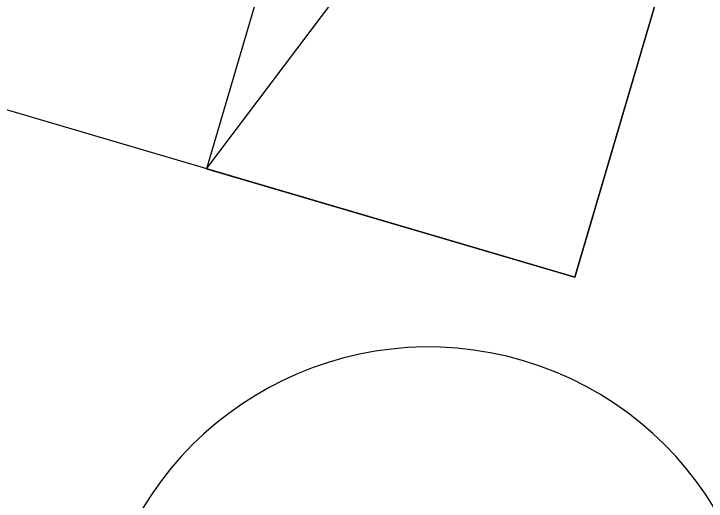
# Model space of a CAD drawing. Header units: millimetres. Extents: x 62878 to 70819, y -67946 to -61850.
# Drawn here: x 67418.1 to 67501, y -67111.2 to -67052.9 of the extents above; entities that cross this region are included whole.
import ezdxf

# ---------------------------------------------------------------- set-up
doc = ezdxf.new("R2010")
doc.units = ezdxf.units.MM
doc.layers.add('BAP', color=41, linetype='Continuous', lineweight=30)
doc.layers.add('ÇATI K', color=254, linetype='Continuous')

msp = doc.modelspace()

# ---------------------------------------------------------------- linework, layer by layer
at = {"color": 0}
msp.add_line((67441.18, -67071.409), (67519.797, -66967.393), dxfattribs=at)
msp.add_lwpolyline([(67441.18, -67071.409), (67485.303, -67084.415), (67519.797, -66967.393), (67475.674, -66954.387)], close=True, dxfattribs=at)
at = {"layer": 'BAP'}
msp.add_lwpolyline([(67429.45, -67121.407), (67506.156, -67144.128, 1)], format="xyb", close=True, dxfattribs=at)
at = {"layer": 'ÇATI K', "color": 0}
for p, q in [((67611.292, -66656.997), (67485.303, -67084.415)), ((67485.303, -67084.415), (67413.267, -67063.181))]:
    msp.add_line(p, q, dxfattribs=at)

doc.saveas('drawing.dxf')
